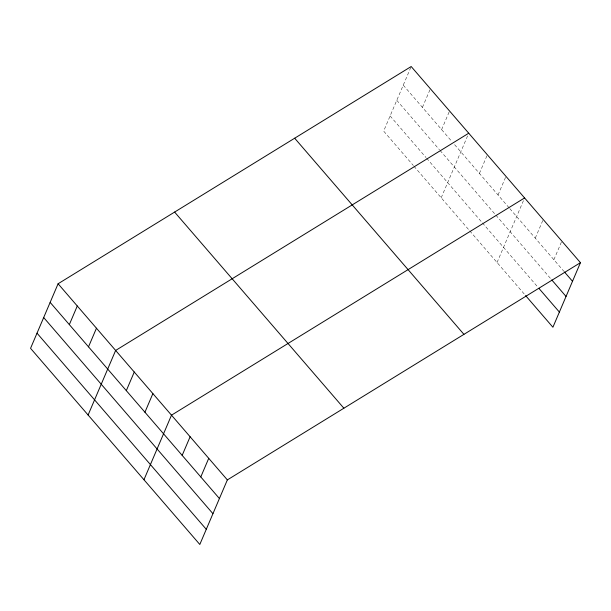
<?xml version="1.0" encoding="UTF-8"?>
<svg xmlns="http://www.w3.org/2000/svg" width="611" height="611" viewBox="0 0 611 611"><rect width="100%" height="100%" fill="white"/><g stroke="black" fill="none" stroke-linecap="round" stroke-linejoin="round"><path stroke-width="0.46" stroke-dasharray="3.06 2.29" d="M410.829 67.378L383.647 131.098L413.349 165.52M422.43 107.383L430.373 88.755M441.616 129.608L449.559 110.988M441.195 197.788L468.377 134.061M479.414 173.417L487.357 154.789M498.034 194.985L505.977 176.365M497.056 262.509L524.23 198.789M535.267 238.137L543.21 219.517M553.887 259.713L561.83 241.093M403.252 85.15L452.132 141.798M454.607 144.67L509.207 207.931M509.826 208.656L563.816 271.223M396.783 100.311L439.477 149.794M440.096 150.505L495.292 214.469M495.911 215.187L550.526 278.471M390.116 115.937L426.004 157.523M426.623 158.241L481.796 222.175M482.423 222.9L537.657 286.903M413.968 166.238L469.126 230.148M469.744 230.866L524.979 294.876"/><path stroke-width="0.92" d="M58.091 283.764L30.55 348.331L199.812 544.47L227.353 479.902L580.45 262.669L411.188 66.53L58.091 283.764L227.353 479.902M69.333 324.609L77.276 305.989M88.511 346.842L96.454 328.222M88.099 415.022L115.639 350.447L468.736 133.213M126.317 390.643L134.26 372.023M144.937 412.219L152.88 393.599M143.952 479.742L171.492 415.175L524.597 197.941M182.17 455.371L190.113 436.75M200.79 476.947L208.733 458.326M580.45 262.669L552.909 327.236L525.605 295.594M564.442 271.941L572.507 281.289M551.764 279.914L566.038 296.45M538.894 288.346L559.378 312.076M294.67 138.216L463.925 334.354M174.616 212.078L343.871 408.217M50.148 302.384L219.41 498.523M43.679 317.544L212.941 513.683M37.019 333.171L206.274 529.309"/></g></svg>
